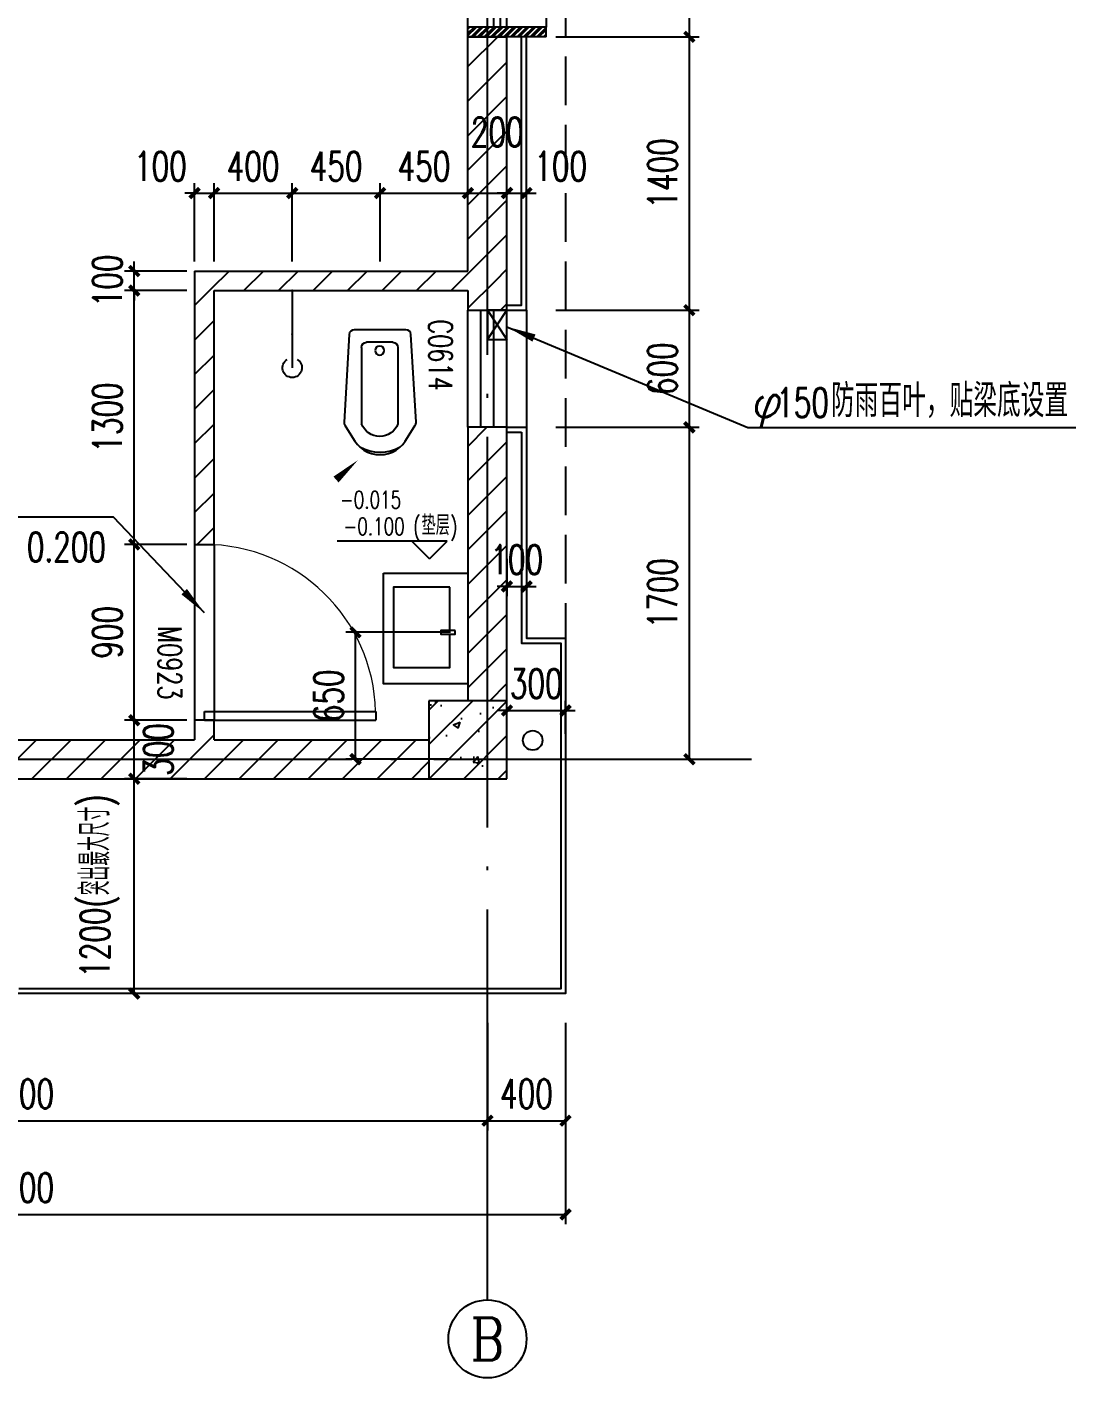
# Model space of a CAD drawing. Extents: x -1313754 to 847533, y 489853 to 941203.
# Drawn here: x -110012 to -104640, y 707101 to 714020 of the extents above; entities that cross this region are included whole.
import ezdxf
from ezdxf.enums import TextEntityAlignment as Align

# ---------------------------------------------------------------- set-up
doc = ezdxf.new("R2010")
doc.units = 0
doc.header["$LTSCALE"] = 1000
doc.header["$MEASUREMENT"] = 0
doc.linetypes.add('DASH', pattern=[0.35, 0.25, -0.1])
doc.linetypes.add('DOTE', pattern=[2.42, 2, -0.2, 0.02, -0.2])
doc.layers.get('Defpoints').update_dxf_attribs({"color": 210})
for name, color, linetype in [('A-AXIS-D', 1, 'Continuous'), ('A-AXIS-DOTE', 14, 'DOTE'), ('A-AXIS-DP', 126, 'Continuous'), ('A-AXIS-ELEV', 4, 'Continuous'), ('A-AXIS-SYMB', 3, 'Continuous'), ('A-CURTAIN', 134, 'Continuous'), ('A-DRAIN', 142, 'Continuous'), ('A-HATCH-2', 251, 'Continuous'), ('A-LIN-V', 9, 'Continuous'), ('A-LVTRY', 212, 'Continuous'), ('A-TEXT', 61, 'Continuous'), ('A-WINDOW', 140, 'Continuous'), ('AS-COLN', 6, 'Continuous'), ('AS-WALL', 40, 'Continuous'), ('DIM_SYMB', 3, 'Continuous'), ('PUB_HATCH', 8, 'Continuous'), ('PUB_TEXT', 7, 'Continuous'), ('宿舍-1i$0$单元1$0$LVTRY', 6, 'Continuous')]:
    doc.layers.add(name, color=color, linetype=linetype)
doc.styles.add('_TCH_AXIS', font='COMPLEX', dxfattribs={"bigfont": 'GBCBIG'})
doc.styles.add('_TCH_DIM', font='SIMPLEX', dxfattribs={"bigfont": 'GBCBIG'})
doc.styles.add('_TCH_DIM_T3', font='SIMPLEX', dxfattribs={"width": 0.705882, "bigfont": 'GBCBIG'})
doc.styles.add('_TCH_SPACE', font='SIMPLEX', dxfattribs={"height": 5, "bigfont": 'GBCBIG'})
doc.dimstyles.new('_TCH_ARCH&&50', dxfattribs={"dimtxt": 148.75, "dimasz": 50, "dimexe": 50, "dimexo": 50, "dimgap": 63.125, "dimtad": 1, "dimdec": 0, "dimzin": 0, "dimdsep": 46, "dimtxsty": '_TCH_DIM_T3', "dimblk": 'ARCHTICK', "dimcen": 0.09, "dimclrt": 7, "dimazin": 2, "dimtfac": 1, "dimtdec": 0, "dimtix": 1, "dimtmove": 2, "dimatfit": 3, "dimfxl": 0, "dimtolj": 1, "dimtzin": 0, "dimarcsym": 0})
pattern_1 = [(45, (0, 89.76), (-88.388383, 88.388383), [])]

# ---------------------------------------------------------------- blocks, each defined once
blk = doc.blocks.new('_ArchTick')
at = {"color": 0, "linetype": 'ByBlock', "const_width": 0.4}
blk.add_lwpolyline([(-0.5, -0.5), (0.5, 0.5)], dxfattribs=at)
blk = doc.blocks.new('*D1451')
at = {"layer": 'A-AXIS-D', "color": 0, "lineweight": -2}
for p, q in [((113082.2, -95899.7), (113082.2, -96450.7)), ((113482.2, -95899.7), (113482.2, -96450.7)), ((113082.2, -96400.7), (113482.2, -96400.7))]:
    blk.add_line(p, q, dxfattribs=at)
at = {"layer": 'Defpoints', "color": 0}
for p in [(113082.2, -95849.7), (113482.2, -95849.7), (113482.2, -96400.7)]:
    blk.add_point(p, dxfattribs=at)
at = {"layer": 'A-AXIS-D', "color": 0, "lineweight": -2, "xscale": 50, "yscale": 50, "zscale": 50, "rotation": 180}
blk.add_blockref('_ArchTick', (113082.2, -96400.7), dxfattribs=at)
at = {"layer": 'A-AXIS-D', "color": 0, "lineweight": -2, "xscale": 50, "yscale": 50, "zscale": 50}
blk.add_blockref('_ArchTick', (113482.2, -96400.7), dxfattribs=at)
at = {"layer": 'A-AXIS-D', "color": 7, "insert": (113282.2, -96263.2), "char_height": 148.75, "attachment_point": 5, "style": '_TCH_DIM_T3'}
blk.add_mtext('\\A1;400', dxfattribs=at)
blk = doc.blocks.new('*D1452')
at = {"layer": 'A-AXIS-D', "color": 0, "lineweight": -2}
for p, q in [((108282.2, -95899.7), (108282.2, -96450.7)), ((113082.2, -95899.7), (113082.2, -96450.7)), ((108282.2, -96400.7), (113082.2, -96400.7))]:
    blk.add_line(p, q, dxfattribs=at)
at = {"layer": 'Defpoints', "color": 0}
for p in [(108282.2, -95849.7), (113082.2, -95849.7), (113082.2, -96400.7)]:
    blk.add_point(p, dxfattribs=at)
at = {"layer": 'A-AXIS-D', "color": 0, "lineweight": -2, "xscale": 50, "yscale": 50, "zscale": 50, "rotation": 180}
blk.add_blockref('_ArchTick', (108282.2, -96400.7), dxfattribs=at)
at = {"layer": 'A-AXIS-D', "color": 0, "lineweight": -2, "xscale": 50, "yscale": 50, "zscale": 50}
blk.add_blockref('_ArchTick', (113082.2, -96400.7), dxfattribs=at)
at = {"layer": 'A-AXIS-D', "color": 7, "insert": (110682.2, -96263.2), "char_height": 148.75, "attachment_point": 5, "style": '_TCH_DIM_T3'}
blk.add_mtext('\\A1;4800', dxfattribs=at)
blk = doc.blocks.new('*D1454')
at = {"layer": 'A-AXIS-D', "color": 0, "lineweight": -2}
for p, q in [((107882.2, -95899.7), (107882.2, -96930.7)), ((113482.2, -95899.7), (113482.2, -96930.7)), ((107882.2, -96880.7), (113482.2, -96880.7))]:
    blk.add_line(p, q, dxfattribs=at)
at = {"layer": 'Defpoints', "color": 0}
for p in [(107882.2, -95849.7), (113482.2, -95849.7), (113482.2, -96880.7)]:
    blk.add_point(p, dxfattribs=at)
at = {"layer": 'A-AXIS-D', "color": 0, "lineweight": -2, "xscale": 50, "yscale": 50, "zscale": 50, "rotation": 180}
blk.add_blockref('_ArchTick', (107882.2, -96880.7), dxfattribs=at)
at = {"layer": 'A-AXIS-D', "color": 0, "lineweight": -2, "xscale": 50, "yscale": 50, "zscale": 50}
blk.add_blockref('_ArchTick', (113482.2, -96880.7), dxfattribs=at)
at = {"layer": 'A-AXIS-D', "color": 7, "insert": (110682.2, -96743.2), "char_height": 148.75, "attachment_point": 5, "style": '_TCH_DIM_T3'}
blk.add_mtext('\\A1;5600', dxfattribs=at)
blk = doc.blocks.new('$plan$00003701')
at = {"layer": 'A-LVTRY'}
for points in [[(-283, -432.9), (-283, 0), (283, 0), (283, -432.9), (-283, -432.9)], [(9.8, -66.1), (9.8, -139.5), (29, -139.5), (29, -66.1), (9.8, -66.1)], [(9.8, -93.2), (-211.9, -93.2)], [(-211.9, -93.2), (-211.9, -382.1), (200.2, -382.1), (200.2, -93.2), (29, -93.2)]]:
    blk.add_lwpolyline(points, dxfattribs=at)
blk = doc.blocks.new('宿舍-1i$0$单元1$0$$lvtry$00000168')
at = {"color": 0}
blk.add_line((0, 0), (0, -395), dxfattribs=at)
blk.add_arc((0, -395), 50, 121.03319, 58.96681, dxfattribs=at)
for p in [(0, 0), (0, -222.5)]:
    blk.add_point(p, dxfattribs=at)
blk = doc.blocks.new('*D2585')
at = {"layer": 'A-AXIS-DP', "color": 0, "lineweight": -2}
for p, q in [((-107554.2, 608650), (-107554.2, 608820)), ((-107254.2, 608650), (-107254.2, 608820)), ((-107554.2, 608770), (-107604.2, 608770)), ((-107554.2, 608770), (-107254.2, 608770)), ((-107254.2, 608770), (-107204.2, 608770))]:
    blk.add_line(p, q, dxfattribs=at)
at = {"layer": 'Defpoints', "color": 0, "ltscale": 500}
for p in [(-107254.2, 608770), (-107554.2, 608600), (-107254.2, 608600)]:
    blk.add_point(p, dxfattribs=at)
at = {"layer": 'A-AXIS-DP', "color": 0, "lineweight": -2, "ltscale": 500, "xscale": 50, "yscale": 50, "zscale": 50}
blk.add_blockref('_ArchTick', (-107554.2, 608770), dxfattribs=at)
at = {"layer": 'A-AXIS-DP', "color": 0, "lineweight": -2, "ltscale": 500, "xscale": 50, "yscale": 50, "zscale": 50, "rotation": 180}
blk.add_blockref('_ArchTick', (-107254.2, 608770), dxfattribs=at)
at = {"layer": 'A-AXIS-DP', "color": 7, "ltscale": 500, "insert": (-107404.2, 608907.5), "char_height": 148.75, "attachment_point": 5, "style": '_TCH_DIM_T3'}
blk.add_mtext('\\A1;300', dxfattribs=at)
blk = doc.blocks.new('*D2600')
at = {"layer": 'A-AXIS-DP', "color": 0, "lineweight": -2}
for p, q in [((-107554.2, 611420), (-107604.2, 611420)), ((-107554.2, 611070.3), (-107554.2, 611470)), ((-107554.2, 611420), (-107454.2, 611420)), ((-107454.2, 611070.3), (-107454.2, 611470)), ((-107454.2, 611420), (-107404.2, 611420))]:
    blk.add_line(p, q, dxfattribs=at)
at = {"layer": 'Defpoints', "color": 0, "ltscale": 500}
for p in [(-107454.2, 611420), (-107554.2, 611020.3), (-107454.2, 611020.3)]:
    blk.add_point(p, dxfattribs=at)
at = {"layer": 'A-AXIS-DP', "color": 0, "lineweight": -2, "ltscale": 500, "xscale": 50, "yscale": 50, "zscale": 50}
blk.add_blockref('_ArchTick', (-107554.2, 611420), dxfattribs=at)
at = {"layer": 'A-AXIS-DP', "color": 0, "lineweight": -2, "ltscale": 500, "xscale": 50, "yscale": 50, "zscale": 50, "rotation": 180}
blk.add_blockref('_ArchTick', (-107454.2, 611420), dxfattribs=at)
at = {"layer": 'A-AXIS-DP', "color": 7, "ltscale": 500, "insert": (-107279.2, 611557.5), "char_height": 148.75, "attachment_point": 5, "style": '_TCH_DIM_T3'}
blk.add_mtext('\\A1;100', dxfattribs=at)
blk = doc.blocks.new('*D2601')
at = {"layer": 'A-AXIS-DP', "color": 0, "lineweight": -2}
for p, q in [((-107754.1, 611070.3), (-107754.1, 611470)), ((-107754.1, 611420), (-107554.2, 611420)), ((-107554.2, 611070.3), (-107554.2, 611470))]:
    blk.add_line(p, q, dxfattribs=at)
at = {"layer": 'Defpoints', "color": 0, "ltscale": 500}
for p in [(-107554.2, 611420), (-107754.1, 611020.3), (-107554.2, 611020.3)]:
    blk.add_point(p, dxfattribs=at)
at = {"layer": 'A-AXIS-DP', "color": 0, "lineweight": -2, "ltscale": 500, "xscale": 50, "yscale": 50, "zscale": 50, "rotation": 180}
blk.add_blockref('_ArchTick', (-107754.1, 611420), dxfattribs=at)
at = {"layer": 'A-AXIS-DP', "color": 0, "lineweight": -2, "ltscale": 500, "xscale": 50, "yscale": 50, "zscale": 50}
blk.add_blockref('_ArchTick', (-107554.2, 611420), dxfattribs=at)
at = {"layer": 'A-AXIS-DP', "color": 7, "ltscale": 500, "insert": (-107604.2, 611732.5), "char_height": 148.75, "attachment_point": 5, "style": '_TCH_DIM_T3'}
blk.add_mtext('\\A1;200', dxfattribs=at)
blk = doc.blocks.new('*D2602')
at = {"layer": 'A-AXIS-DP', "color": 0, "lineweight": -2}
for p, q in [((-108204.2, 611070.3), (-108204.2, 611470)), ((-108204.2, 611420), (-107754.1, 611420)), ((-107754.1, 611070.3), (-107754.1, 611470))]:
    blk.add_line(p, q, dxfattribs=at)
at = {"layer": 'Defpoints', "color": 0, "ltscale": 500}
for p in [(-107754.1, 611420), (-108204.2, 611020.3), (-107754.1, 611020.3)]:
    blk.add_point(p, dxfattribs=at)
at = {"layer": 'A-AXIS-DP', "color": 0, "lineweight": -2, "ltscale": 500, "xscale": 50, "yscale": 50, "zscale": 50, "rotation": 180}
blk.add_blockref('_ArchTick', (-108204.2, 611420), dxfattribs=at)
at = {"layer": 'A-AXIS-DP', "color": 0, "lineweight": -2, "ltscale": 500, "xscale": 50, "yscale": 50, "zscale": 50}
blk.add_blockref('_ArchTick', (-107754.1, 611420), dxfattribs=at)
at = {"layer": 'A-AXIS-DP', "color": 7, "ltscale": 500, "insert": (-107979.1, 611557.5), "char_height": 148.75, "attachment_point": 5, "style": '_TCH_DIM_T3'}
blk.add_mtext('\\A1;450', dxfattribs=at)
blk = doc.blocks.new('*D2603')
at = {"layer": 'A-AXIS-DP', "color": 0, "lineweight": -2}
for p, q in [((-108654.2, 611070.3), (-108654.2, 611470)), ((-108654.2, 611420), (-108204.2, 611420)), ((-108204.2, 611070.3), (-108204.2, 611470))]:
    blk.add_line(p, q, dxfattribs=at)
at = {"layer": 'Defpoints', "color": 0, "ltscale": 500}
for p in [(-108204.2, 611420), (-108654.2, 611020.3), (-108204.2, 611020.3)]:
    blk.add_point(p, dxfattribs=at)
at = {"layer": 'A-AXIS-DP', "color": 0, "lineweight": -2, "ltscale": 500, "xscale": 50, "yscale": 50, "zscale": 50, "rotation": 180}
blk.add_blockref('_ArchTick', (-108654.2, 611420), dxfattribs=at)
at = {"layer": 'A-AXIS-DP', "color": 0, "lineweight": -2, "ltscale": 500, "xscale": 50, "yscale": 50, "zscale": 50}
blk.add_blockref('_ArchTick', (-108204.2, 611420), dxfattribs=at)
at = {"layer": 'A-AXIS-DP', "color": 7, "ltscale": 500, "insert": (-108429.2, 611557.5), "char_height": 148.75, "attachment_point": 5, "style": '_TCH_DIM_T3'}
blk.add_mtext('\\A1;450', dxfattribs=at)
blk = doc.blocks.new('*D2604')
at = {"layer": 'A-AXIS-DP', "color": 0, "lineweight": -2}
for p, q in [((-109054.2, 611070.3), (-109054.2, 611470)), ((-109054.2, 611420), (-108654.2, 611420)), ((-108654.2, 611070.3), (-108654.2, 611470))]:
    blk.add_line(p, q, dxfattribs=at)
at = {"layer": 'Defpoints', "color": 0, "ltscale": 500}
for p in [(-108654.2, 611420), (-109054.2, 611020.3), (-108654.2, 611020.3)]:
    blk.add_point(p, dxfattribs=at)
at = {"layer": 'A-AXIS-DP', "color": 0, "lineweight": -2, "ltscale": 500, "xscale": 50, "yscale": 50, "zscale": 50, "rotation": 180}
blk.add_blockref('_ArchTick', (-109054.2, 611420), dxfattribs=at)
at = {"layer": 'A-AXIS-DP', "color": 0, "lineweight": -2, "ltscale": 500, "xscale": 50, "yscale": 50, "zscale": 50}
blk.add_blockref('_ArchTick', (-108654.2, 611420), dxfattribs=at)
at = {"layer": 'A-AXIS-DP', "color": 7, "ltscale": 500, "insert": (-108854.2, 611557.5), "char_height": 148.75, "attachment_point": 5, "style": '_TCH_DIM_T3'}
blk.add_mtext('\\A1;400', dxfattribs=at)
blk = doc.blocks.new('*D2605')
at = {"layer": 'A-AXIS-DP', "color": 0, "lineweight": -2}
for p, q in [((-109154.2, 611420), (-109204.2, 611420)), ((-109154.2, 611070.3), (-109154.2, 611470)), ((-109154.2, 611420), (-109054.2, 611420)), ((-109054.2, 611070.3), (-109054.2, 611470)), ((-109054.2, 611420), (-109004.2, 611420))]:
    blk.add_line(p, q, dxfattribs=at)
at = {"layer": 'Defpoints', "color": 0, "ltscale": 500}
for p in [(-109054.2, 611420), (-109154.2, 611020.3), (-109054.2, 611020.3)]:
    blk.add_point(p, dxfattribs=at)
at = {"layer": 'A-AXIS-DP', "color": 0, "lineweight": -2, "ltscale": 500, "xscale": 50, "yscale": 50, "zscale": 50}
blk.add_blockref('_ArchTick', (-109154.2, 611420), dxfattribs=at)
at = {"layer": 'A-AXIS-DP', "color": 0, "lineweight": -2, "ltscale": 500, "xscale": 50, "yscale": 50, "zscale": 50, "rotation": 180}
blk.add_blockref('_ArchTick', (-109054.2, 611420), dxfattribs=at)
at = {"layer": 'A-AXIS-DP', "color": 7, "ltscale": 500, "insert": (-109329.2, 611557.5), "char_height": 148.75, "attachment_point": 5, "style": '_TCH_DIM_T3'}
blk.add_mtext('\\A1;100', dxfattribs=at)
blk = doc.blocks.new('*D2606')
at = {"layer": 'A-AXIS-DP', "color": 0, "lineweight": -2}
for p, q in [((-107554.2, 609547.1), (-107554.2, 609355.4)), ((-107454.2, 609547.1), (-107454.2, 609355.4)), ((-107554.2, 609405.4), (-107604.2, 609405.4)), ((-107554.2, 609405.4), (-107454.2, 609405.4)), ((-107454.2, 609405.4), (-107404.2, 609405.4))]:
    blk.add_line(p, q, dxfattribs=at)
at = {"layer": 'Defpoints', "color": 0, "ltscale": 500}
for p in [(-107554.2, 609597.1), (-107454.2, 609597.1), (-107454.2, 609405.4)]:
    blk.add_point(p, dxfattribs=at)
at = {"layer": 'A-AXIS-DP', "color": 0, "lineweight": -2, "ltscale": 500, "xscale": 50, "yscale": 50, "zscale": 50}
blk.add_blockref('_ArchTick', (-107554.2, 609405.4), dxfattribs=at)
at = {"layer": 'A-AXIS-DP', "color": 0, "lineweight": -2, "ltscale": 500, "xscale": 50, "yscale": 50, "zscale": 50, "rotation": 180}
blk.add_blockref('_ArchTick', (-107454.2, 609405.4), dxfattribs=at)
at = {"layer": 'A-AXIS-DP', "color": 7, "ltscale": 500, "insert": (-107504.2, 609542.9), "char_height": 148.75, "attachment_point": 5, "style": '_TCH_DIM_T3'}
blk.add_mtext('\\A1;100', dxfattribs=at)
blk = doc.blocks.new('*D2609')
at = {"layer": 'A-AXIS-DP', "color": 0, "lineweight": -2}
for p, q in [((-107304.2, 610220.3), (-106570.2, 610220.3)), ((-106620.2, 608520.3), (-106620.2, 610220.3)), ((-107304.2, 608520.3), (-106570.2, 608520.3))]:
    blk.add_line(p, q, dxfattribs=at)
at = {"layer": 'Defpoints', "color": 0, "ltscale": 500}
for p in [(-107354.2, 610220.3), (-106620.2, 610220.3), (-107354.2, 608520.3)]:
    blk.add_point(p, dxfattribs=at)
at = {"layer": 'A-AXIS-DP', "color": 0, "lineweight": -2, "ltscale": 500, "xscale": 50, "yscale": 50, "zscale": 50}
for p, rotation in [((-106620.2, 610220.3), 90), ((-106620.2, 608520.3), 270)]:
    blk.add_blockref('_ArchTick', p, dxfattribs=dict(at, rotation=rotation))
at = {"layer": 'A-AXIS-DP', "color": 7, "ltscale": 500, "insert": (-106757.7, 609370.3), "char_height": 148.75, "attachment_point": 5, "rotation": 90, "style": '_TCH_DIM_T3'}
blk.add_mtext('\\A1;1700', dxfattribs=at)
blk = doc.blocks.new('*D2610')
at = {"layer": 'A-AXIS-DP', "color": 0, "lineweight": -2}
for p, q in [((-107304.2, 610820.3), (-106570.2, 610820.3)), ((-106620.2, 610220.3), (-106620.2, 610820.3)), ((-107304.2, 610220.3), (-106570.2, 610220.3))]:
    blk.add_line(p, q, dxfattribs=at)
at = {"layer": 'Defpoints', "color": 0, "ltscale": 500}
for p in [(-107354.2, 610820.3), (-106620.2, 610820.3), (-107354.2, 610220.3)]:
    blk.add_point(p, dxfattribs=at)
at = {"layer": 'A-AXIS-DP', "color": 0, "lineweight": -2, "ltscale": 500, "xscale": 50, "yscale": 50, "zscale": 50}
for p, rotation in [((-106620.2, 610820.3), 90), ((-106620.2, 610220.3), 270)]:
    blk.add_blockref('_ArchTick', p, dxfattribs=dict(at, rotation=rotation))
at = {"layer": 'A-AXIS-DP', "color": 7, "ltscale": 500, "insert": (-106757.7, 610520.3), "char_height": 148.75, "attachment_point": 5, "rotation": 90, "style": '_TCH_DIM_T3'}
blk.add_mtext('\\A1;600', dxfattribs=at)
blk = doc.blocks.new('*D2611')
at = {"layer": 'A-AXIS-DP', "color": 0, "lineweight": -2}
for p, q in [((-107304.2, 612220.3), (-106570.2, 612220.3)), ((-106620.2, 610820.3), (-106620.2, 612220.3)), ((-107304.2, 610820.3), (-106570.2, 610820.3))]:
    blk.add_line(p, q, dxfattribs=at)
at = {"layer": 'Defpoints', "color": 0, "ltscale": 500}
for p in [(-107354.2, 612220.3), (-106620.2, 612220.3), (-107354.2, 610820.3)]:
    blk.add_point(p, dxfattribs=at)
at = {"layer": 'A-AXIS-DP', "color": 0, "lineweight": -2, "ltscale": 500, "xscale": 50, "yscale": 50, "zscale": 50}
for p, rotation in [((-106620.2, 612220.3), 90), ((-106620.2, 610820.3), 270)]:
    blk.add_blockref('_ArchTick', p, dxfattribs=dict(at, rotation=rotation))
at = {"layer": 'A-AXIS-DP', "color": 7, "ltscale": 500, "insert": (-106757.7, 611520.3), "char_height": 148.75, "attachment_point": 5, "rotation": 90, "style": '_TCH_DIM_T3'}
blk.add_mtext('\\A1;1400', dxfattribs=at)
blk = doc.blocks.new('*D2612')
at = {"layer": 'A-AXIS-DP', "color": 0, "lineweight": -2}
for p, q in [((-107304.2, 613920.3), (-106570.2, 613920.3)), ((-106620.2, 612220.3), (-106620.2, 613920.3)), ((-107304.2, 612220.3), (-106570.2, 612220.3))]:
    blk.add_line(p, q, dxfattribs=at)
at = {"layer": 'Defpoints', "color": 0, "ltscale": 500}
for p in [(-107354.2, 613920.3), (-106620.2, 613920.3), (-107354.2, 612220.3)]:
    blk.add_point(p, dxfattribs=at)
at = {"layer": 'A-AXIS-DP', "color": 0, "lineweight": -2, "ltscale": 500, "xscale": 50, "yscale": 50, "zscale": 50}
for p, rotation in [((-106620.2, 613920.3), 90), ((-106620.2, 612220.3), 270)]:
    blk.add_blockref('_ArchTick', p, dxfattribs=dict(at, rotation=rotation))
at = {"layer": 'A-AXIS-DP', "color": 7, "ltscale": 500, "insert": (-106757.7, 613070.3), "char_height": 148.75, "attachment_point": 5, "rotation": 90, "style": '_TCH_DIM_T3'}
blk.add_mtext('\\A1;1700', dxfattribs=at)
blk = doc.blocks.new('$plan$00002873')
at = {"layer": 'A-LVTRY'}
for p, q in [((-65.7, -64.7), (69.3, -64.7)), ((-91.7, -90.7), (-91.7, -481.9)), ((95.3, -90.7), (95.3, -481.9))]:
    blk.add_line(p, q, dxfattribs=at)
blk.add_lwpolyline([(140.4, -552.4, -0.624736), (-140.4, -552.4), (-180.6, -489.2, -0.15876), (-184.6, -473.3), (-158.3, -24.1, -0.392703), (-132.4, 0), (132.3, 0, -0.392703), (158.3, -24.1), (184.6, -473.3, -0.161657), (180.6, -489.2)], format="xyb", close=True, dxfattribs=at)
blk.add_circle((2.1, -106.7), 23.1, dxfattribs=at)
for centre, radius, start, end in [((-65.7, -90.7), 26, 90, 180), ((69.3, -90.7), 26, 0, 90), ((1.8, -446.8), 99.9, 200.59819, 339.40181), ((0, -421.7), 207, 240.02932, 299.97068)]:
    blk.add_arc(centre, radius, start, end, dxfattribs=at)
blk = doc.blocks.new('*D2615')
at = {"layer": 'A-AXIS-DP', "color": 0, "lineweight": -2}
for p, q in [((-109194.2, 608420.3), (-109513.2, 608420.3)), ((-109463.2, 607320.3), (-109463.2, 608420.3)), ((-109194.2, 607320.3), (-109513.2, 607320.3))]:
    blk.add_line(p, q, dxfattribs=at)
at = {"layer": 'Defpoints', "color": 0, "ltscale": 500}
for p in [(-109463.2, 608420.3), (-109144.2, 608420.3), (-109144.2, 607320.3)]:
    blk.add_point(p, dxfattribs=at)
at = {"layer": 'A-AXIS-DP', "color": 0, "lineweight": -2, "ltscale": 500, "xscale": 50, "yscale": 50, "zscale": 50}
for p, rotation in [((-109463.2, 608420.3), 90), ((-109463.2, 607320.3), 270)]:
    blk.add_blockref('_ArchTick', p, dxfattribs=dict(at, rotation=rotation))
at = {"layer": 'A-AXIS-DP', "color": 7, "ltscale": 500, "insert": (-109639.7, 607870.3), "char_height": 148.75, "attachment_point": 5, "rotation": 90, "style": '_TCH_DIM_T3'}
blk.add_mtext('\\A1;1200(突出最大尺寸)', dxfattribs=at)
blk = doc.blocks.new('*D2616')
at = {"layer": 'A-AXIS-DP', "color": 0, "lineweight": -2}
for p, q in [((-109194.2, 608720.3), (-109513.2, 608720.3)), ((-109463.2, 608420.3), (-109463.2, 608720.3)), ((-109194.2, 608420.3), (-109513.2, 608420.3))]:
    blk.add_line(p, q, dxfattribs=at)
at = {"layer": 'Defpoints', "color": 0, "ltscale": 500}
for p in [(-109463.2, 608720.3), (-109144.2, 608720.3), (-109144.2, 608420.3)]:
    blk.add_point(p, dxfattribs=at)
at = {"layer": 'A-AXIS-DP', "color": 0, "lineweight": -2, "ltscale": 500, "xscale": 50, "yscale": 50, "zscale": 50}
for p, rotation in [((-109463.2, 608720.3), 90), ((-109463.2, 608420.3), 270)]:
    blk.add_blockref('_ArchTick', p, dxfattribs=dict(at, rotation=rotation))
at = {"layer": 'A-AXIS-DP', "color": 7, "ltscale": 500, "insert": (-109340, 608570.3), "char_height": 148.75, "attachment_point": 5, "rotation": 90, "style": '_TCH_DIM_T3'}
blk.add_mtext('\\A1;300', dxfattribs=at)
blk = doc.blocks.new('*D2617')
at = {"layer": 'A-AXIS-DP', "color": 0, "lineweight": -2}
for p, q in [((-109194.2, 609620.3), (-109513.2, 609620.3)), ((-109463.2, 608720.3), (-109463.2, 609620.3)), ((-109194.2, 608720.3), (-109513.2, 608720.3))]:
    blk.add_line(p, q, dxfattribs=at)
at = {"layer": 'Defpoints', "color": 0, "ltscale": 500}
for p in [(-109463.2, 609620.3), (-109144.2, 609620.3), (-109144.2, 608720.3)]:
    blk.add_point(p, dxfattribs=at)
at = {"layer": 'A-AXIS-DP', "color": 0, "lineweight": -2, "ltscale": 500, "xscale": 50, "yscale": 50, "zscale": 50}
for p, rotation in [((-109463.2, 609620.3), 90), ((-109463.2, 608720.3), 270)]:
    blk.add_blockref('_ArchTick', p, dxfattribs=dict(at, rotation=rotation))
at = {"layer": 'A-AXIS-DP', "color": 7, "ltscale": 500, "insert": (-109600.7, 609170.3), "char_height": 148.75, "attachment_point": 5, "rotation": 90, "style": '_TCH_DIM_T3'}
blk.add_mtext('\\A1;900', dxfattribs=at)
blk = doc.blocks.new('*D2618')
at = {"layer": 'A-AXIS-DP', "color": 0, "lineweight": -2}
for p, q in [((-109194.2, 610920.3), (-109513.2, 610920.3)), ((-109463.2, 609620.3), (-109463.2, 610920.3)), ((-109194.2, 609620.3), (-109513.2, 609620.3))]:
    blk.add_line(p, q, dxfattribs=at)
at = {"layer": 'Defpoints', "color": 0, "ltscale": 500}
for p in [(-109463.2, 610920.3), (-109144.2, 610920.3), (-109144.2, 609620.3)]:
    blk.add_point(p, dxfattribs=at)
at = {"layer": 'A-AXIS-DP', "color": 0, "lineweight": -2, "ltscale": 500, "xscale": 50, "yscale": 50, "zscale": 50}
for p, rotation in [((-109463.2, 610920.3), 90), ((-109463.2, 609620.3), 270)]:
    blk.add_blockref('_ArchTick', p, dxfattribs=dict(at, rotation=rotation))
at = {"layer": 'A-AXIS-DP', "color": 7, "ltscale": 500, "insert": (-109600.7, 610270.3), "char_height": 148.75, "attachment_point": 5, "rotation": 90, "style": '_TCH_DIM_T3'}
blk.add_mtext('\\A1;1300', dxfattribs=at)
blk = doc.blocks.new('*D2619')
at = {"layer": 'A-AXIS-DP', "color": 0, "lineweight": -2}
for p, q in [((-109194.2, 611020.3), (-109513.2, 611020.3)), ((-109463.2, 611020.3), (-109463.2, 611070.3)), ((-109463.2, 610920.3), (-109463.2, 611020.3)), ((-109194.2, 610920.3), (-109513.2, 610920.3)), ((-109463.2, 610920.3), (-109463.2, 610870.3))]:
    blk.add_line(p, q, dxfattribs=at)
at = {"layer": 'Defpoints', "color": 0, "ltscale": 500}
for p in [(-109463.2, 611020.3), (-109144.2, 611020.3), (-109144.2, 610920.3)]:
    blk.add_point(p, dxfattribs=at)
at = {"layer": 'A-AXIS-DP', "color": 0, "lineweight": -2, "ltscale": 500, "xscale": 50, "yscale": 50, "zscale": 50}
for p, rotation in [((-109463.2, 611020.3), 270), ((-109463.2, 610920.3), 90)]:
    blk.add_blockref('_ArchTick', p, dxfattribs=dict(at, rotation=rotation))
at = {"layer": 'A-AXIS-DP', "color": 7, "ltscale": 500, "insert": (-109600.7, 610970.3), "char_height": 148.75, "attachment_point": 5, "rotation": 90, "style": '_TCH_DIM_T3'}
blk.add_mtext('\\A1;100', dxfattribs=at)
blk = doc.blocks.new('$DorLib2D$00000001')
for p, q in [((0.45, 0.975), (0.5, 0.975)), ((0.45, 0), (0.45, 0.975)), ((0.5, 0), (0.5, 0.975)), ((0.5, 0), (0.45, 0))]:
    blk.add_line(p, q)
at = {"lineweight": 13}
blk.add_arc((0.475, 0), 0.975, 91.46928, 180, dxfattribs=at)
blk = doc.blocks.new('*D2621')
at = {"layer": 'A-AXIS-DP', "color": 0, "lineweight": -2}
for p, q in [((-107843.6, 609170.3), (-108380, 609170.3)), ((-108330, 608520.3), (-108330, 609170.3)), ((-107843.6, 608520.3), (-108380, 608520.3))]:
    blk.add_line(p, q, dxfattribs=at)
at = {"layer": 'Defpoints', "color": 0, "ltscale": 500}
for p in [(-108330, 609170.3), (-107793.6, 609170.3), (-107793.6, 608520.3)]:
    blk.add_point(p, dxfattribs=at)
at = {"layer": 'A-AXIS-DP', "color": 0, "lineweight": -2, "ltscale": 500, "xscale": 50, "yscale": 50, "zscale": 50}
for p, rotation in [((-108330, 609170.3), 90), ((-108330, 608520.3), 270)]:
    blk.add_blockref('_ArchTick', p, dxfattribs=dict(at, rotation=rotation))
at = {"layer": 'A-AXIS-DP', "color": 7, "ltscale": 500, "insert": (-108467.5, 608845.3), "char_height": 148.75, "attachment_point": 5, "rotation": 90, "style": '_TCH_DIM_T3'}
blk.add_mtext('\\A1;650', dxfattribs=at)
blk = doc.blocks.new('dote')
at = {"layer": 'A-AXIS-D'}
blk.add_circle((113082.2, -97518.5), 200, dxfattribs=at)
at = {"layer": 'A-AXIS-DOTE'}
for p, q in [((113082.2, -97318.5), (113082.2, -80060.8)), ((105547.2, -94549.7), (114434.2, -94549.7))]:
    blk.add_line(p, q, dxfattribs=at)
at = {"layer": 'PUB_TEXT', "style": '_TCH_AXIS'}
blk.add_text('B', height=217.6, dxfattribs=at).set_placement((112994.1, -97627.3), (113170.3, -97627.3), align=Align.FIT)
at = {"layer": 'A-AXIS-D'}
for p1, p2, distance, picture, middle in [((107882.2, -95849.7), (113482.2, -95849.7), -1031.1, '*D1454', (110682.2, -96743.2)), ((108282.2, -95849.7), (113082.2, -95849.7), -551.1, '*D1452', (110682.2, -96263.2)), ((113082.2, -95849.7), (113482.2, -95849.7), -551.1, '*D1451', (113282.2, -96263.2))]:
    dim = blk.add_aligned_dim(p1=p1, p2=p2, distance=distance, dimstyle='_TCH_ARCH&&50', dxfattribs=at)
    dim.commit()
    dim.dimension.update_dxf_attribs({"geometry": picture, "text_midpoint": middle})
blk = doc.blocks.new('42342343')
at = {"layer": 'A-HATCH-2'}
h = blk.add_hatch(dxfattribs=at)
h.set_pattern_fill('ANSI32', color=256, scale=5)
h.set_pattern_definition([(45, (0, 150), (-16.8379802, 16.8379802), []), (45, (11.225, 150), (-16.8379802, 16.8379802), [])])
h.paths.add_polyline_path([(-107754.1, 612220.3), (-107354.2, 612220.3), (-107354.2, 612270.3), (-107754.1, 612270.3)])
at = {"layer": 'PUB_HATCH'}
h = blk.add_hatch(dxfattribs=at)
h.set_pattern_fill('普通砖', color=256, scale=50, style=0)
h.set_pattern_definition(pattern_1)
h.paths.add_polyline_path([(-107687.4, 610970.3), (-107554.1, 610970.3), (-107554.1, 612220.3), (-107754.1, 612220.3), (-107754.1, 611020.3)])
h = blk.add_hatch(dxfattribs=at)
h.set_pattern_fill('普通砖', color=256, scale=50, style=0)
h.set_pattern_definition(pattern_1)
h.paths.add_polyline_path([(-109154.2, 611020.3), (-109054.2, 610920.3), (-107754.1, 610920.3), (-107687.4, 610970.3), (-107754.1, 611020.3)])
h = blk.add_hatch(dxfattribs=at)
h.set_pattern_fill('普通砖', color=256, scale=50, style=0)
h.set_pattern_definition(pattern_1)
h.paths.add_polyline_path([(-109154.2, 611020.3), (-109154.2, 609620.3), (-109054.2, 609620.3), (-109054.2, 610920.3)])
h = blk.add_hatch(dxfattribs=at)
h.set_pattern_fill('普通砖', color=256, scale=50, style=0)
h.set_pattern_definition(pattern_1)
h.paths.add_polyline_path([(-107754.1, 610920.3), (-107754.1, 610820.3), (-107554.1, 610820.3), (-107554.1, 610970.3), (-107687.4, 610970.3)])
h = blk.add_hatch(dxfattribs=at)
h.set_pattern_fill('普通砖', color=256, scale=50, style=0)
h.set_pattern_definition(pattern_1)
h.paths.add_polyline_path([(-107754.1, 608820.3), (-107554.2, 608820.3), (-107554.2, 608570.4), (-107554.1, 608570.3), (-107554.1, 610220.3), (-107754.1, 610220.3)])
h = blk.add_hatch(dxfattribs=at)
h.set_pattern_fill('钢筋混凝土', color=256, scale=50, style=0)
h.set_pattern_definition([(45, (0, 0), (-88.388348, 88.388348), []), (50, (0, 0), (358.63009, -31.37607), [37.5, -412.5]), (355, (0, 0), (-69.37567, 376.09607), [30, -330]), (100.4514, (29.9, -2.6), (289.2547, 344.71977), [31.8701, -350.57106]), (46.1842, (0, 100), (533.62052, -82.7595), [56.25, -618.75]), (96.6356, (44.47, 93.1), (467.33135, 487.05894), [47.80514, -525.8565]), (351.1842, (0, 100), (467.33097, 487.0593), [45, -495]), (21, (50, 75), (298.45353, -201.30945), [37.5, -412.5]), (326, (50, 75), (121.65767, 362.57502), [30, -330]), (71.4514, (74.87, 58.22), (420.11131, 161.26525), [31.8701, -350.57106]), (37.5, (0, 0), (6.079928, 166.446927), [0, -326, 0, -335, 0, -331.25]), (7.5, (0, 0), (131.53477, 197.205856), [0, -191, 0, -318.5, 0, -126.25]), (327.5, (-111.5, 0), (266.911218, -11.277436), [0, -125, 0, -390, 0, -517.5]), (317.5, (-161.5, 0), (291.593085, 50.05249), [0, -162.5, 0, -259, 0, -367.5])])
h.paths.add_polyline_path([(-107954.2, 608820.3), (-107954.2, 608420.3), (-107554.2, 608420.3), (-107554.2, 608820.3)])
h = blk.add_hatch(dxfattribs=at)
h.set_pattern_fill('普通砖', color=256, scale=50, style=0)
h.set_pattern_definition(pattern_1)
h.paths.add_polyline_path([(-109054.2, 608620.3), (-109054.2, 608720.3), (-109154.2, 608720.3), (-109154.2, 608620.3), (-109104.2, 608553.7)])
h = blk.add_hatch(dxfattribs=at)
h.set_pattern_fill('普通砖', color=256, scale=50, style=0)
h.set_pattern_definition(pattern_1)
h.paths.add_polyline_path([(-112151.7, 608620.3), (-112151.7, 608420.3), (-109104.2, 608420.3), (-109104.2, 608553.7), (-109154.2, 608620.3)])
h = blk.add_hatch(dxfattribs=at)
h.set_pattern_fill('普通砖', color=256, scale=50, style=0)
h.set_pattern_definition(pattern_1)
h.paths.add_polyline_path([(-107954.2, 608420.3), (-107954.2, 608620.3), (-109054.2, 608620.3), (-109104.2, 608553.7), (-109104.2, 608420.3)])
at = {"layer": 'A-AXIS-DP'}
for p, q in [((-107654.2, 610670.3), (-107554.2, 610820.3)), ((-107654.2, 610820.3), (-107554.2, 610670.3))]:
    blk.add_line(p, q, dxfattribs=at)
blk.add_lwpolyline([(-107654.2, 610670.3), (-107554.2, 610670.3), (-107554.2, 610820.3), (-107654.2, 610820.3)], close=True, dxfattribs=at)
at = {"layer": 'A-AXIS-ELEV'}
for p, q in [((-107860.7, 609636.7), (-108424.2, 609636.7)), ((-107950.7, 609546.7), (-108040.7, 609636.7)), ((-107950.7, 609546.7), (-107860.7, 609636.7))]:
    blk.add_line(p, q, dxfattribs=at)
at = {"layer": 'A-AXIS-SYMB'}
for p, q in [((-109570, 609760), (-110680, 609760)), ((-109104.2, 609270), (-109570, 609760))]:
    blk.add_line(p, q, dxfattribs=at)
blk.add_lwpolyline([(-109104.2, 609270, 0, 40, 0), (-109207.5, 609378.7, 0, 0, 0)], format="xyseb", dxfattribs=at)
at = {"layer": 'A-CURTAIN'}
for p, q in [((-107554.2, 610220.3), (-107454.2, 610220.3)), ((-107554.2, 610195.3), (-107479.2, 610195.3))]:
    blk.add_line(p, q, dxfattribs=at)
for points in [[(-107554.2, 610820.3), (-107454.2, 610820.3), (-107454.2, 612220.3), (-107454.2, 612220.3)], [(-107554.2, 610845.3), (-107479.2, 610845.3), (-107479.2, 612220.3), (-107479.2, 612220.3)], [(-107454.2, 610220.3), (-107454.2, 609140), (-107254.2, 609140), (-107254.2, 607320.3), (-110054.2, 607320.3)], [(-107479.2, 610195.3), (-107479.2, 609115), (-107279.2, 609115), (-107279.2, 607345.3), (-110054.2, 607345.3)]]:
    blk.add_lwpolyline(points, dxfattribs=at)
at = {"layer": 'A-DRAIN', "color": 5}
blk.add_circle((-107422.2, 608617.1), 50, dxfattribs=at)
at = {"layer": 'A-LIN-V'}
for p, q in [((-107354.2, 618270.3), (-107354.2, 612270.3)), ((-107454.2, 610820.3), (-107454.2, 610220.3))]:
    blk.add_line(p, q, dxfattribs=at)
at = {"layer": 'A-LIN-V', "ltscale": 500}
blk.add_line((-107754.1, 612270.3), (-107754.1, 613770.3), dxfattribs=at)
at = {"layer": 'A-WINDOW'}
for p, q in [((-107754.4, 612220.3), (-107754.1, 612270.3)), ((-107354.2, 612270.3), (-107754.1, 612270.3)), ((-107354.2, 612220.3), (-107354.2, 612270.3)), ((-107354.2, 612220.3), (-107754.1, 612220.3)), ((-107754.1, 610220.3), (-107754.1, 610820.3)), ((-107687.4, 610220.3), (-107687.4, 610820.3)), ((-107620.8, 610220.3), (-107620.8, 610820.3)), ((-107554.1, 610220.3), (-107554.1, 610820.3)), ((-107554.2, 610735.3), (-106320, 610220)), ((-106320, 610220), (-104640, 610220)), ((-109154.2, 609620.3), (-109154.2, 608720.3)), ((-109054.2, 609620.3), (-109054.2, 608720.3))]:
    blk.add_line(p, q, dxfattribs=at)
for points in [[(-107654.2, 612270.3), (-107654.2, 618270.3)], [(-107621.2, 612270.3), (-107621.2, 618270.3)], [(-107587.2, 612270.3), (-107587.2, 618270.3)], [(-107554.2, 612270.3), (-107554.2, 618270.3)]]:
    blk.add_lwpolyline(points, dxfattribs=at)
blk.add_lwpolyline([(-107554.2, 610735.3, 0, 40, 0), (-107415.8, 610677.5, 0, 0, 0)], format="xyseb", dxfattribs=at)
at = {"layer": 'AS-COLN'}
for p, q in [((-107954.2, 608820.3), (-107954.2, 608420.3)), ((-107554.2, 608820.3), (-107954.2, 608820.3)), ((-107554.2, 608420.3), (-107554.2, 608820.3)), ((-107954.2, 608420.3), (-107554.2, 608420.3))]:
    blk.add_line(p, q, dxfattribs=at)
at = {"layer": 'AS-WALL'}
for p, q in [((-107754.1, 611020.3), (-107754.1, 612220.3)), ((-107754.1, 612220.3), (-107554.1, 612220.3)), ((-107554.1, 610970.3), (-107554.1, 612220.3)), ((-109154.2, 611020.3), (-107754.1, 611020.3)), ((-109154.2, 611020.3), (-109154.2, 609620.3)), ((-107554.1, 610820.3), (-107554.1, 610970.3)), ((-109054.2, 610920.3), (-107754.1, 610920.3)), ((-109054.2, 609620.3), (-109054.2, 610920.3)), ((-107754.1, 610920.3), (-107754.1, 610820.3)), ((-107754.1, 610820.3), (-107554.1, 610820.3)), ((-107554.1, 610220.3), (-107754.1, 610220.3)), ((-107754.1, 610220.3), (-107754.1, 608820.3)), ((-107554.1, 608570.3), (-107554.1, 610220.3)), ((-109154.2, 609620.3), (-109054.2, 609620.3)), ((-109054.2, 608720.3), (-109154.2, 608720.3)), ((-109154.2, 608720.3), (-109154.2, 608620.3)), ((-109054.2, 608620.3), (-109054.2, 608720.3)), ((-112151.7, 608620.3), (-109154.2, 608620.3)), ((-109054.2, 608620.3), (-107954.2, 608620.3)), ((-107554.2, 608570.4), (-107554.1, 608570.3)), ((-112151.7, 608420.3), (-109104.2, 608420.3)), ((-109104.2, 608420.3), (-107954.2, 608420.3))]:
    blk.add_line(p, q, dxfattribs=at)
at = {"layer": 'AS-WALL', "linetype": 'DASH'}
blk.add_lwpolyline([(-112854.2, 607320.3), (-112854.2, 621570), (-107254.2, 621570), (-107254.2, 607320.3)], close=True, dxfattribs=at)
at = {"layer": 'DIM_SYMB'}
blk.add_lwpolyline([(-108670, 609740, 0, 0, 0), (-108317.5, 610052.3, 0, 40, 0), (-108429.7, 609952.8, 0, 0, 0)], format="xyseb", dxfattribs=at)
at = {"layer": 'A-LVTRY', "yscale": -1, "rotation": 179.9999999999999}
blk.add_blockref('$plan$00002873', (-108204.2, 610720.3), dxfattribs=at)
at = {"layer": 'A-WINDOW', "xscale": 900, "yscale": 900, "zscale": 100, "rotation": 270.0000001821381}
blk.add_blockref('$DorLib2D$00000001', (-109104.2, 609170.3), dxfattribs=at)
at = {"layer": 'AS-WALL', "extrusion": (0, 0, -1), "xscale": -1, "zscale": -1, "rotation": 89.99999986126174}
blk.add_blockref('$plan$00003701', (107754.1, 609189.8), dxfattribs=at)
at = {"layer": '宿舍-1i$0$单元1$0$LVTRY', "xscale": -1}
blk.add_blockref('宿舍-1i$0$单元1$0$$lvtry$00000168', (-108654.2, 610920.3), dxfattribs=at)
at = {"layer": 'A-TEXT', "style": '_TCH_SPACE', "width": 0.7}
for s, p in [('C0614', (-107954.7, 610773.2)), ('M0923', (-109340.9, 609201.9))]:
    blk.add_text(s, height=120.57, rotation=270, dxfattribs=at).set_placement(p)
at = {"layer": 'PUB_TEXT', "style": '_TCH_DIM'}
for s, height, p in [('防雨百叶，贴梁底设置', 168.79, (-105895.2, 610272.5)), ('φ', 168.8, (-106298, 610272.5)), ('垫层', 101.28, (-107992.2, 609668.2))]:
    blk.add_text(s, height=height, dxfattribs=at).set_placement(p)
at = {"layer": 'PUB_TEXT', "style": '_TCH_DIM', "width": 0.705882}
for s, height, p in [('150', 148.75, (-106175.2, 610272.5)), ('-0.015', 89.25, (-108409.2, 609804.7)), ('(', 89.2, (-108034.2, 609668.2)), (')', 89.2, (-107844.7, 609668.2)), ('-0.100', 89.25, (-108391.2, 609668.2)), ('0.200', 148.75, (-110013.1, 609532.5))]:
    blk.add_text(s, height=height, dxfattribs=at).set_placement(p)
at = {"layer": 'A-AXIS-DP'}
for p1, p2, distance, picture, middle in [((-107354.2, 612220.3), (-107354.2, 613920.3), -734, '*D2612', (-106757.7, 613070.3)), ((-107354.2, 610820.3), (-107354.2, 612220.3), -734, '*D2611', (-106757.7, 611520.3)), ((-109054.2, 611020.3), (-108654.2, 611020.3), 399.7, '*D2604', (-108854.2, 611557.5)), ((-108654.2, 611020.3), (-108204.2, 611020.3), 399.7, '*D2603', (-108429.2, 611557.5)), ((-108204.2, 611020.3), (-107754.1, 611020.3), 399.7, '*D2602', (-107979.1, 611557.5)), ((-109144.2, 610920.3), (-109144.2, 611020.3), 319, '*D2619', (-109600.7, 610970.3)), ((-109144.2, 609620.3), (-109144.2, 610920.3), 319, '*D2618', (-109600.7, 610270.3)), ((-107354.2, 610220.3), (-107354.2, 610820.3), -734, '*D2610', (-106757.7, 610520.3)), ((-107354.2, 608520.3), (-107354.2, 610220.3), -734, '*D2609', (-106757.7, 609370.3)), ((-109144.2, 608720.3), (-109144.2, 609620.3), 319, '*D2617', (-109600.7, 609170.3)), ((-107554.2, 609597.1), (-107454.2, 609597.1), -191.7, '*D2606', (-107504.2, 609542.9)), ((-107793.6, 608520.3), (-107793.6, 609170.3), 536.4, '*D2621', (-108467.5, 608845.3)), ((-107554.2, 608600), (-107254.2, 608600), 170, '*D2585', (-107404.2, 608907.5))]:
    dim = blk.add_aligned_dim(p1=p1, p2=p2, distance=distance, dimstyle='_TCH_ARCH&&50', dxfattribs=at)
    dim.commit()
    dim.dimension.update_dxf_attribs({"geometry": picture, "text_midpoint": middle})
for base, p1, p2, angle, picture, middle in [((-107554.2, 611420), (-107754.1, 611020.3), (-107554.2, 611020.3), 0, '*D2601', (-107604.2, 611732.5)), ((-109054.2, 611420), (-109154.2, 611020.3), (-109054.2, 611020.3), 0, '*D2605', (-109329.2, 611557.5)), ((-107454.2, 611420), (-107554.2, 611020.3), (-107454.2, 611020.3), 0, '*D2600', (-107279.2, 611557.5)), ((-109463.2, 608720.3), (-109144.2, 608420.3), (-109144.2, 608720.3), 90, '*D2616', (-109340, 608570.3))]:
    dim = blk.add_linear_dim(base=base, p1=p1, p2=p2, angle=angle, dimstyle='_TCH_ARCH&&50', dxfattribs=at)
    dim.commit()
    dim.dimension.update_dxf_attribs({"geometry": picture, "text_midpoint": middle, "dimtype": 161})
dim = blk.add_aligned_dim(p1=(-109144.2, 607320.3), p2=(-109144.2, 608420.3), distance=319, text='1200(突出最大尺寸)', dimstyle='_TCH_ARCH&&50', dxfattribs=at)
dim.commit()
dim.dimension.update_dxf_attribs({"geometry": '*D2615', "text_midpoint": (-109639.7, 607870.3)})

msp = doc.modelspace()

# ---------------------------------------------------------------- block references
at = {"layer": 'A-LIN-V'}
msp.add_blockref('42342343', (0, 101750), dxfattribs=at)
at = {"layer": 'AS-WALL'}
msp.add_blockref('dote', (-220736.4, 804820), dxfattribs=at)

doc.saveas('drawing.dxf')
